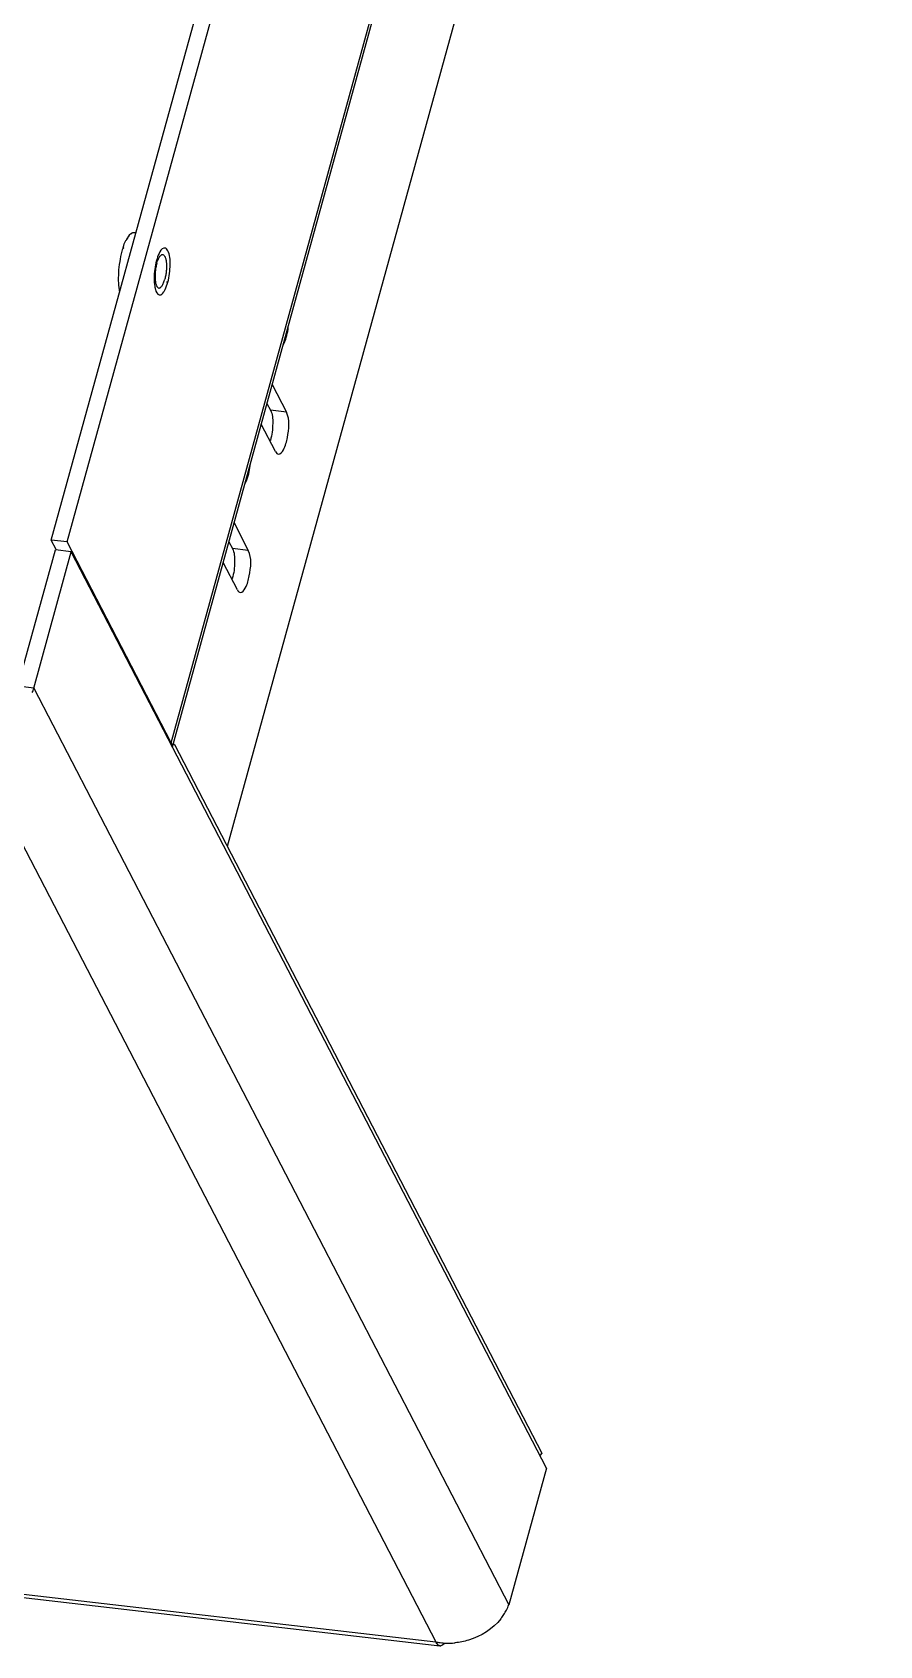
# Model space of a CAD drawing. Header units: millimetres. Extents: x -177 to 18421, y -5017 to 3255.
# Drawn here: x 13265.99 to 13284.85, y 1954.99 to 1990.91 of the extents above; entities that cross this region are included whole.
import ezdxf

# ---------------------------------------------------------------- set-up
doc = ezdxf.new("R2010")
doc.units = ezdxf.units.MM
doc.header["$LTSCALE"] = 46.255
doc.layers.get('0').update_dxf_attribs({"linetype": 'CONTINUOUS'})
doc.layers.add('02___PRT_ALL_AXES', color=7, linetype='CONTINUOUS')

msp = doc.modelspace()

# ---------------------------------------------------------------- linework, layer by layer
at = {"color": 7, "linetype": 'Continuous'}
for p, q in [((13266.411, 1979.605), (13282.163, 2036.8)), ((13268.266, 1986.456), (13268.277, 1986.454)), ((13268.277, 1986.454), (13268.279, 1986.454)), ((13268.003, 1986.094), (13268.015, 1986.093)), ((13268.01, 1986.115), (13268.022, 1986.114)), ((13268.083, 1986.291), (13268.094, 1986.29)), ((13268.089, 1986.302), (13268.1, 1986.301)), ((13268.089, 1986.302), (13268.09, 1986.29)), ((13268.103, 1986.327), (13268.115, 1986.326)), ((13268.111, 1986.341), (13268.123, 1986.339)), ((13268.111, 1986.341), (13268.114, 1986.326)), ((13268.126, 1986.362), (13268.137, 1986.361)), ((13268.132, 1986.371), (13268.144, 1986.37)), ((13268.132, 1986.371), (13268.133, 1986.361)), ((13268.18, 1986.423), (13268.191, 1986.421)), ((13268.188, 1986.43), (13268.2, 1986.428)), ((13268.188, 1986.43), (13268.192, 1986.428)), ((13268.192, 1986.428), (13268.199, 1986.427)), ((13268.192, 1986.428), (13268.195, 1986.424)), ((13271.214, 1982.648), (13271.293, 1982.495)), ((13271.646, 1982.454), (13271.293, 1982.495)), ((13265.671, 1976.351), (13266.507, 1979.386)), ((13266.764, 1979.564), (13266.411, 1979.605)), ((13266.521, 1979.394), (13266.411, 1979.605)), ((13266.859, 1979.346), (13266.507, 1979.386)), ((13270.366, 1979.568), (13270.445, 1979.415)), ((13270.797, 1979.374), (13270.445, 1979.415)), ((13266.023, 1976.31), (13265.671, 1976.351)), ((13269.082, 1975.089), (13269.063, 1975.092)), ((13277.331, 1959.274), (13277.285, 1959.223))]:
    msp.add_line(p, q, dxfattribs=at)
at = {"color": 3, "linetype": 'Continuous'}
for p, q in [((13266.764, 1979.564), (13282.516, 2036.759)), ((13269.082, 1975.089), (13284.834, 2032.284)), ((13269.109, 1975.004), (13284.852, 2032.167)), ((13280.974, 2011.431), (13270.331, 1972.785)), ((13271.329, 1983.066), (13271.646, 1982.454)), ((13271.403, 1981.574), (13271.086, 1982.186)), ((13270.481, 1979.986), (13270.797, 1979.374)), ((13266.023, 1976.31), (13266.859, 1979.346)), ((13269.082, 1975.089), (13266.764, 1979.564)), ((13277.432, 1958.939), (13266.859, 1979.346)), ((13270.555, 1978.495), (13270.238, 1979.106)), ((13266.023, 1976.31), (13276.596, 1955.903)), ((13264.486, 1975.308), (13274.969, 1955.074)), ((13269.128, 1975.075), (13269.155, 1975.056)), ((13269.155, 1975.056), (13277.331, 1959.274)), ((13169.485, 1967.298), (13274.969, 1955.074)), ((13169.581, 1967.213), (13275.064, 1954.989)), ((13277.432, 1958.939), (13276.596, 1955.903))]:
    msp.add_line(p, q, dxfattribs=at)
at = {"color": 7, "linetype": 'Continuous'}
for centre, radius, start, end in [((13269.701, 1985.562), 1.78, 162.5972, 164.612), ((13269.552, 1985.61), 1.611, 161.7786, 162.5699), ((13268.7, 1985.968), 0.697, 148.9694, 151.3226), ((13268.777, 1985.931), 0.772, 151.312, 152.2614), ((13268.557, 1986.056), 0.529, 144.6193, 147.447), ((13268.629, 1986.016), 0.601, 147.438, 148.9317), ((13268.507, 1986.098), 0.454, 143.2081, 144.5607), ((13268.296, 1986.287), 0.179, 123.8547, 126.977), ((13268.328, 1986.259), 0.212, 128.8934, 130.0835), ((13268.319, 1986.27), 0.198, 126.9595, 128.9013)]:
    msp.add_arc(centre, radius, start, end, dxfattribs=at)
at = {"color": 3, "linetype": 'Continuous'}
for centre, radius, start, end in [((13264.889, 1976.623), 1.177, 339.3916, 344.5739), ((13275.478, 1956.334), 1.2, 321.7879, 327.3517), ((13275.534, 1956.298), 1.134, 327.3505, 332.8441), ((13275.609, 1956.26), 1.05, 332.82, 340.1308), ((13275.249, 1956.495), 1.448, 258.8657, 262.7857), ((13275.074, 1955.068), 0.079, 263.5103, 276.5574), ((13275.253, 1956.528), 1.481, 262.7804, 265.5828), ((13275.255, 1956.56), 1.514, 265.5935, 272.1694), ((13275.255, 1956.573), 1.527, 272.1607, 274.7047), ((13275.254, 1956.577), 1.53, 274.7049, 275.5699)]:
    msp.add_arc(centre, radius, start, end, dxfattribs=at)
at = {"color": 7, "linetype": 'Continuous'}
for points, knots in [([(13268.196, 1986.435), (13268.207, 1986.442), (13268.229, 1986.454), (13268.254, 1986.457), (13268.266, 1986.456)], [0, 0, 0, 0, 0.531999, 1, 1, 1, 1]), ([(13268.01, 1986.115), (13268.015, 1986.132), (13268.036, 1986.192), (13268.061, 1986.25), (13268.083, 1986.291)], [0, 0, 0, 0, 0.270578, 1, 1, 1, 1]), ([(13268.132, 1986.371), (13268.136, 1986.376), (13268.15, 1986.394), (13268.166, 1986.412), (13268.18, 1986.423)], [0, 0, 0, 0, 0.272098, 1, 1, 1, 1]), ([(13271.293, 1982.495), (13271.338, 1982.407), (13271.351, 1982.17), (13271.325, 1981.947), (13271.292, 1981.824)], [0, 0, 0, 0, 0.43686, 1, 1, 1, 1]), ([(13270.445, 1979.415), (13270.49, 1979.328), (13270.503, 1979.09), (13270.477, 1978.867), (13270.443, 1978.744)], [0, 0, 0, 0, 0.43686, 1, 1, 1, 1])]:
    msp.add_open_spline(points, degree=3, knots=knots, dxfattribs=at)
at = {"color": 3, "linetype": 'Continuous'}
for points, knots in [([(13271.574, 1983.946), (13271.59, 1983.972), (13271.654, 1984.109), (13271.682, 1984.259), (13271.693, 1984.379)], [0, 0, 0, 0, 0.203026, 1, 1, 1, 1]), ([(13271.467, 1981.518), (13271.516, 1981.512), (13271.622, 1981.666), (13271.688, 1981.961), (13271.733, 1982.286), (13271.646, 1982.454)], [0, 0, 0, 0, 0.148069, 0.432956, 1, 1, 1, 1]), ([(13271.403, 1981.574), (13271.411, 1981.56), (13271.427, 1981.534), (13271.454, 1981.519), (13271.467, 1981.518)], [0, 0, 0, 0, 0.567736, 1, 1, 1, 1]), ([(13270.726, 1980.866), (13270.742, 1980.892), (13270.805, 1981.029), (13270.834, 1981.18), (13270.845, 1981.299)], [0, 0, 0, 0, 0.203026, 1, 1, 1, 1]), ([(13270.619, 1978.438), (13270.668, 1978.432), (13270.774, 1978.587), (13270.84, 1978.881), (13270.885, 1979.206), (13270.797, 1979.374)], [0, 0, 0, 0, 0.148069, 0.432956, 1, 1, 1, 1]), ([(13270.555, 1978.495), (13270.563, 1978.48), (13270.579, 1978.455), (13270.606, 1978.439), (13270.619, 1978.438)], [0, 0, 0, 0, 0.567736, 1, 1, 1, 1]), ([(13269.082, 1975.089), (13269.086, 1975.081), (13269.093, 1975.065), (13269.098, 1975.048), (13269.1, 1975.04)], [0, 0, 0, 0, 0.516862, 1, 1, 1, 1]), ([(13276.421, 1955.591), (13276.243, 1955.365), (13275.887, 1955.139), (13275.504, 1955.064), (13275.403, 1955.054)], [0, 0, 0, 0, 0.739143, 1, 1, 1, 1]), ([(13274.99, 1955.04), (13274.986, 1955.046), (13274.979, 1955.057), (13274.972, 1955.068), (13274.969, 1955.074)], [0, 0, 0, 0, 0.481963, 1, 1, 1, 1]), ([(13275.065, 1954.989), (13275.051, 1954.991), (13275.021, 1955.004), (13275, 1955.027), (13274.99, 1955.04)], [0, 0, 0, 0, 0.45547, 1, 1, 1, 1]), ([(13275.169, 1955.042), (13275.156, 1955.028), (13275.131, 1955.005), (13275.098, 1954.991), (13275.083, 1954.989)], [0, 0, 0, 0, 0.555632, 1, 1, 1, 1])]:
    msp.add_open_spline(points, degree=3, knots=knots, dxfattribs=at)
at = {"layer": '02___PRT_ALL_AXES', "color": 7, "linetype": 'Continuous'}
msp.add_line((13269.007, 1985.343), (13268.977, 1985.346), dxfattribs=at)
at = {"layer": '02___PRT_ALL_AXES', "color": 3, "linetype": 'Continuous'}
for centre, radius, start, end in [((13268.935, 1986.052), 0.0549, 83.3494, 89.9998), ((13268.827, 1985.118), 0.0548, 253.9102, 263.3246)]:
    msp.add_arc(centre, radius, start, end, dxfattribs=at)
for points in [[(13268.917, 1986.105), (13268.867, 1986.09), (13268.837, 1986.034), (13268.813, 1985.987)], [(13268.755, 1985.828), (13268.737, 1985.764), (13268.725, 1985.699), (13268.716, 1985.633)], [(13268.813, 1985.987), (13268.788, 1985.936), (13268.77, 1985.882), (13268.755, 1985.828)], [(13268.716, 1985.633), (13268.707, 1985.566), (13268.702, 1985.498), (13268.702, 1985.43)], [(13268.702, 1985.43), (13268.702, 1985.371), (13268.705, 1985.311), (13268.715, 1985.252)], [(13268.948, 1985.184), (13268.973, 1985.235), (13268.992, 1985.288), (13269.007, 1985.343)]]:
    msp.add_open_spline(points, degree=3, dxfattribs=at)
for points, knots in [([(13268.935, 1986.107), (13268.932, 1986.107), (13268.926, 1986.107), (13268.92, 1986.105), (13268.917, 1986.105)], [0, 0, 0, 0, 0.491189, 1, 1, 1, 1]), ([(13269.008, 1986.047), (13269, 1986.063), (13268.983, 1986.089), (13268.954, 1986.105), (13268.941, 1986.107)], [0, 0, 0, 0, 0.568778, 1, 1, 1, 1]), ([(13269.007, 1985.343), (13269.042, 1985.472), (13269.069, 1985.706), (13269.056, 1985.955), (13269.008, 1986.047)], [0, 0, 0, 0, 0.56314, 1, 1, 1, 1]), ([(13268.715, 1985.252), (13268.719, 1985.227), (13268.734, 1985.162), (13268.767, 1985.079), (13268.811, 1985.066)], [0, 0, 0, 0, 0.345974, 1, 1, 1, 1]), ([(13268.82, 1985.064), (13268.859, 1985.059), (13268.912, 1985.116), (13268.939, 1985.166), (13268.948, 1985.184)], [0, 0, 0, 0, 0.65234, 1, 1, 1, 1])]:
    msp.add_open_spline(points, degree=3, knots=knots, dxfattribs=at)
at = {"layer": '02___PRT_ALL_AXES', "color": 7, "linetype": 'Continuous'}
for points, knots in [([(13267.985, 1986.034), (13267.965, 1985.959), (13267.931, 1985.801), (13267.905, 1985.565), (13267.903, 1985.338), (13267.918, 1985.193), (13267.932, 1985.127)], [0, 0, 0, 0, 0.257221, 0.524493, 0.779105, 1, 1, 1, 1]), ([(13268.76, 1985.762), (13268.752, 1985.733), (13268.739, 1985.673), (13268.726, 1985.582), (13268.721, 1985.491), (13268.724, 1985.406), (13268.732, 1985.342), (13268.744, 1985.297), (13268.758, 1985.256), (13268.782, 1985.219), (13268.807, 1985.216)], [0, 0, 0, 0, 0.15668, 0.320478, 0.482143, 0.6326, 0.763775, 0.820167, 0.869712, 1, 1, 1, 1]), ([(13268.76, 1985.762), (13268.768, 1985.791), (13268.785, 1985.843), (13268.813, 1985.9), (13268.839, 1985.934), (13268.857, 1985.951), (13268.875, 1985.961), (13268.888, 1985.962), (13268.893, 1985.961)], [0, 0, 0, 0, 0.354147, 0.641781, 0.756721, 0.852324, 0.931281, 1, 1, 1, 1]), ([(13268.893, 1985.961), (13268.918, 1985.959), (13268.942, 1985.922), (13268.957, 1985.881), (13268.968, 1985.836), (13268.977, 1985.772), (13268.979, 1985.687), (13268.974, 1985.596), (13268.961, 1985.504), (13268.948, 1985.444), (13268.94, 1985.416)], [0, 0, 0, 0, 0.130288, 0.179833, 0.236225, 0.3674, 0.517857, 0.679522, 0.84332, 1, 1, 1, 1]), ([(13268.807, 1985.216), (13268.813, 1985.216), (13268.826, 1985.217), (13268.844, 1985.227), (13268.862, 1985.244), (13268.887, 1985.278), (13268.915, 1985.335), (13268.932, 1985.387), (13268.94, 1985.416)], [0, 0, 0, 0, 0.068719, 0.147676, 0.243279, 0.358219, 0.645853, 1, 1, 1, 1])]:
    msp.add_open_spline(points, degree=3, knots=knots, dxfattribs=at)

doc.saveas('drawing.dxf')
